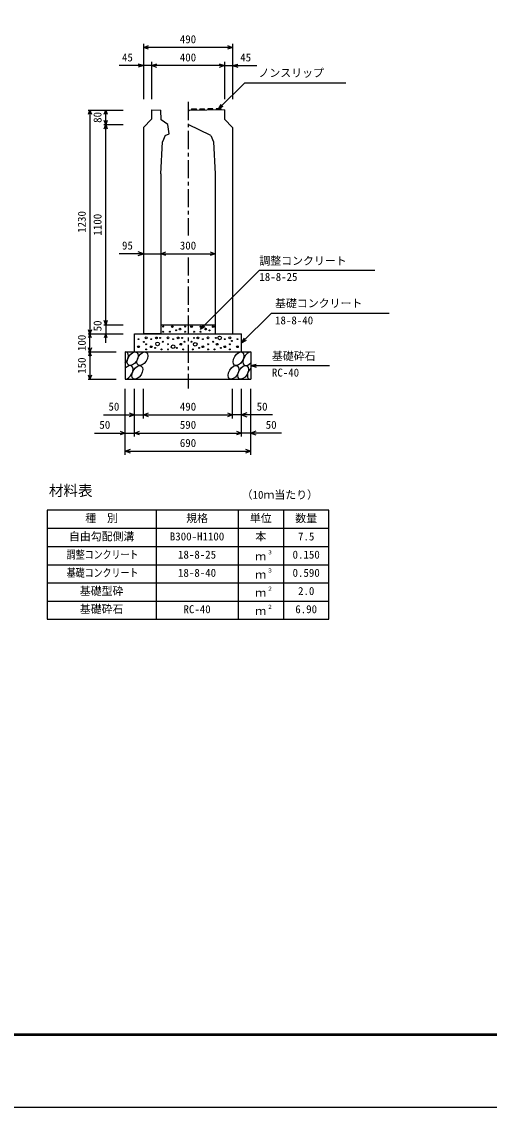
# Model space of a CAD drawing. Units: millimetres, scale not verified. Extents: x -16800 to 16800, y -5940 to 5940.
# Drawn here: x 9985 to 12557, y -5940 to 29 of the extents above; entities that cross this region are included whole.
import ezdxf
from ezdxf.enums import TextEntityAlignment as Align

# ---------------------------------------------------------------- set-up
doc = ezdxf.new("R2010")
doc.units = ezdxf.units.MM
doc.header["$LTSCALE"] = 20
doc.linetypes.add('CHAIN1', pattern=[8, 5, -1, 1, -1])
for name, color, linetype, lineweight in [('0-0_DIM', 7, 'Continuous', 25), ('0-1_Defpoints', 5, 'Continuous', 25), ('0-2_HATCH', 6, 'Continuous', 25), ('0-3_HYO', 3, 'Continuous', 25), ('0-4_HYO2', 4, 'Continuous', 25), ('0-5_OUTLINE', 3, 'Continuous', 25), ('0-6_TXT', 7, 'Continuous', 25), ('0-7_WAKU', 3, 'Continuous', 25)]:
    doc.layers.add(name, color=color, linetype=linetype, lineweight=lineweight)
doc.styles.add('ＭＳ ゴシック', font='')
doc.styles.get('ＭＳ ゴシック').set_extended_font_data('MS Gothic')

msp = doc.modelspace()

# ---------------------------------------------------------------- linework, layer by layer
at = {"layer": '0-0_DIM'}
for p, q in [((10654.89, -92.65), (10654.89, -396.41)), ((11144.89, -112.65), (10654.89, -112.65)), ((11144.89, -92.65), (11144.89, -396.41)), ((10654.89, -212.65), (10521.87, -212.65)), ((10654.89, -212.65), (10625.91, -204.89)), ((10654.89, -212.65), (10625.91, -220.41)), ((10699.89, -212.65), (10654.89, -212.65)), ((10699.89, -192.65), (10699.89, -396.41)), ((11099.89, -212.65), (10699.89, -212.65)), ((11099.89, -192.65), (11099.89, -396.41)), ((11099.89, -212.65), (11144.89, -212.65)), ((11144.89, -212.65), (11173.87, -204.89)), ((11144.89, -212.65), (11277.91, -212.65)), ((11144.89, -212.65), (11173.87, -220.41)), ((11067.95, -450.35), (11210.16, -308.14)), ((11767.05, -308.14), (11210.16, -308.14)), ((10350.8, -457.03), (10544.13, -457.03)), ((10360.8, -457.03), (10360.8, -1687.03)), ((10447.46, -537.03), (10447.46, -457.03)), ((11067.95, -450.35), (11082.95, -424.37)), ((11067.95, -450.35), (11093.93, -435.35)), ((10437.46, -537.03), (10544.13, -537.03)), ((10447.46, -1637.03), (10447.46, -537.03)), ((10655, -1247.03), (10521.98, -1247.03)), ((10655, -1247.03), (10750, -1247.03)), ((10750, -1247.03), (11050, -1247.03)), ((11358.65, -1573.38), (11195, -1737.03)), ((11358.65, -1573.38), (12005.53, -1573.38)), ((10437.46, -1637.03), (10544.13, -1637.03)), ((10447.46, -1637.03), (10447.46, -1687.03)), ((10968.01, -1662.03), (10983.01, -1636.05)), ((10968.01, -1662.03), (10993.99, -1647.03)), ((10350.8, -1687.03), (10544.13, -1687.03)), ((10360.8, -1787.03), (10360.8, -1687.03)), ((10447.46, -1737.03), (10447.46, -1687.03)), ((11195, -1737.03), (11210, -1711.05)), ((11195, -1737.03), (11220.98, -1722.03)), ((10350.8, -1787.03), (10505, -1787.03)), ((10360.8, -1787.03), (10360.8, -1937.03)), ((11245, -1862.03), (11273.98, -1854.27)), ((11245, -1862.03), (11678.31, -1862.03)), ((11245, -1862.03), (11273.98, -1869.79)), ((10350.8, -1937.03), (10505, -1937.03)), ((10555, -2352.54), (10555, -1990.2)), ((10605, -2252.54), (10605, -1990.2)), ((10655, -2152.54), (10655, -1990.2)), ((11145, -2152.54), (11145, -1990.2)), ((11195, -2252.54), (11195, -1990.2)), ((11245, -2352.54), (11245, -1990.2)), ((10435, -2132.54), (10655, -2132.54)), ((10655, -2132.54), (11145, -2132.54)), ((11365, -2132.54), (11145, -2132.54)), ((10385, -2232.54), (10605, -2232.54)), ((10605, -2232.54), (11195, -2232.54)), ((11415, -2232.54), (11195, -2232.54)), ((10555, -2332.54), (11245, -2332.54))]:
    msp.add_line(p, q, dxfattribs=at)
at = {"layer": '0-0_DIM', "linetype": 'CHAIN1'}
for p, q in [((10900, -411.73), (10900, -1147.03)), ((10900, -1267.03), (10900, -1987.03))]:
    msp.add_line(p, q, dxfattribs=at)
at = {"layer": '0-0_DIM'}
for points in [[(10683.08, -122.91), (10654.89, -112.65), (10683.08, -102.39)], [(11116.74, -102.38), (11144.93, -112.64), (11116.74, -122.9)], [(10728.12, -222.91), (10699.93, -212.65), (10728.12, -202.39)], [(11071.74, -202.39), (11099.93, -212.65), (11071.74, -222.91)], [(10352.59, -479.58), (10360.8, -457.03), (10369.01, -479.58)], [(10439.26, -479.58), (10447.46, -457.03), (10455.67, -479.58)], [(10455.67, -514.48), (10447.46, -537.03), (10439.26, -514.48)], [(10439.26, -559.58), (10447.46, -537.03), (10455.67, -559.58)], [(10626.81, -1257.29), (10655, -1247.03), (10626.81, -1236.77)], [(10778.19, -1257.29), (10750, -1247.03), (10778.19, -1236.77)], [(11021.88, -1236.77), (11050.08, -1247.03), (11021.88, -1257.29)], [(10968.01, -1662.03), (11292.47, -1337.57), (11926.82, -1337.57)], [(10369.01, -1664.48), (10360.8, -1687.03), (10352.59, -1664.48)], [(10455.67, -1614.48), (10447.46, -1637.03), (10439.26, -1614.48)], [(10369.01, -1709.58), (10360.8, -1687.03), (10352.59, -1709.58)], [(10455.67, -1709.58), (10447.46, -1687.03), (10439.26, -1709.58)], [(10369.01, -1764.48), (10360.8, -1787.03), (10352.59, -1764.48)], [(10369.01, -1809.58), (10360.8, -1787.03), (10352.59, -1809.58)], [(10369.01, -1914.48), (10360.8, -1937.03), (10352.59, -1914.48)], [(10576.81, -2122.28), (10605, -2132.54), (10576.81, -2142.81)], [(10683.19, -2142.81), (10655, -2132.54), (10683.19, -2122.28)], [(11116.81, -2122.28), (11145, -2132.54), (11116.81, -2142.81)], [(11223.19, -2122.28), (11195, -2132.54), (11223.19, -2142.81)], [(10526.81, -2222.28), (10555, -2232.54), (10526.81, -2242.81)], [(10633.19, -2242.81), (10605, -2232.54), (10633.19, -2222.28)], [(11166.81, -2222.28), (11195, -2232.54), (11166.81, -2242.81)], [(11273.19, -2222.28), (11245, -2232.54), (11273.19, -2242.81)], [(10583.19, -2342.81), (10555, -2332.54), (10583.19, -2322.28)], [(11216.81, -2322.28), (11245, -2332.54), (11216.81, -2342.81)]]:
    msp.add_lwpolyline(points, dxfattribs=at)
at = {"layer": '0-1_Defpoints'}
msp.add_lwpolyline([(0, -5940), (16800, -5940), (16800, 5940), (0, 5940)], close=True, dxfattribs=at)
at = {"layer": '0-2_HATCH'}
for p, q in [((10948, -458.05), (10946.45, -451.56)), ((10993, -457.6), (10991.45, -451.11)), ((11038, -457.15), (11036.45, -450.67)), ((11083, -456.7), (11081.45, -450.21))]:
    msp.add_line(p, q, dxfattribs=at)
for points in [[(10946.45, -451.56), (10919.45, -451.83), (10918, -458.35)], [(10991.45, -451.11), (10964.45, -451.38), (10963, -457.9)], [(11036.45, -450.67), (11009.45, -450.94), (11008, -457.45)], [(11081.45, -450.21), (11054.45, -450.49), (11053, -457)]]:
    msp.add_lwpolyline(points, dxfattribs=at)
for centre, radius in [((10763.97, -1647.72), 2.5), ((10813.88, -1647.72), 5), ((10834.9, -1667.85), 2.5), ((10855.93, -1660.85), 5), ((10883.97, -1647.72), 2.5), ((10919.13, -1648), 5), ((10969.04, -1648), 2.5), ((10997.08, -1661.13), 5), ((11018.11, -1668.14), 2.5), ((11039.13, -1648), 5), ((10627.79, -1716.85), 2.5), ((10657.55, -1731.77), 2.5), ((10669.97, -1708.98), 5), ((10698.01, -1716.85), 2.5), ((10726.04, -1709.85), 5), ((10747.07, -1709.85), 2.5), ((10761.09, -1730.86), 2.5), ((10763.97, -1675.73), 2.5), ((10789.97, -1708.98), 5), ((10799.86, -1675.73), 2.5), ((10818.01, -1716.85), 2.5), ((10846.04, -1709.85), 5), ((10867.07, -1709.85), 2.5), ((10881.09, -1730.86), 2.5), ((10883.97, -1675.73), 2.5), ((10918.91, -1730.86), 2.5), ((10932.93, -1709.85), 2.5), ((10933.15, -1676.01), 2.5), ((10953.96, -1709.85), 5), ((10969.04, -1676.01), 2.5), ((10981.99, -1716.85), 2.5), ((11010.03, -1708.98), 5), ((11038.91, -1730.86), 2.5), ((11052.93, -1709.85), 2.5), ((11073.96, -1709.85), 10), ((11101.99, -1716.85), 2.5), ((11130.03, -1708.98), 5), ((11141.37, -1726.54), 2.5), ((11171.61, -1716.85), 2.5), ((10627.79, -1758), 5), ((10669.97, -1744.87), 2.5), ((10669.97, -1772.88), 2.5), ((10698.01, -1758), 5), ((10719.03, -1765), 2.5), ((10732.58, -1742.86), 10), ((10754.08, -1772.88), 2.5), ((10789.97, -1744.87), 2.5), ((10789.97, -1772.88), 2.5), ((10818.01, -1758), 10), ((10839.03, -1765), 2.5), ((10860.06, -1744.87), 5), ((10874.08, -1772.88), 2.5), ((10925.92, -1772.88), 2.5), ((10939.94, -1744.87), 10), ((10960.97, -1765), 2.5), ((10981.99, -1758), 5), ((11010.03, -1744.87), 2.5), ((11010.03, -1772.88), 2.5), ((11045.92, -1772.88), 2.5), ((11059.94, -1744.87), 5), ((11080.97, -1765), 2.5), ((11101.99, -1758), 5), ((11130.03, -1744.87), 2.5), ((11130.03, -1772.88), 2.5), ((11171.61, -1758), 5)]:
    msp.add_circle(centre, radius, dxfattribs=at)
for centre, start_param, end_param in [((10542.64, -1824.55), 4.385593, 6.6745444), ((11231.14, -1824.55), 0.3357715, 4.4411806), ((10567.96, -1899.54), 3.5111464, 7.548991), ((11256.46, -1899.54), 1.2110787, 3.5658734)]:
    msp.add_ellipse(centre, major_axis=(21.81, 35.31), ratio=0.5792, start_param=start_param, end_param=end_param, dxfattribs=at)
for centre in [(10595.84, -1824.55), (10649.05, -1824.55), (11177.93, -1824.55), (10621.16, -1899.54), (11150.04, -1899.54), (11203.25, -1899.54)]:
    msp.add_ellipse(centre, major_axis=(21.81, 35.31), ratio=0.5792, dxfattribs=at)
at = {"layer": '0-3_HYO'}
for p, q in [((10725, -2656.49), (10725, -3256.49)), ((11175, -2656.49), (11175, -3256.49)), ((11425, -2656.49), (11425, -3256.49)), ((10125, -2756.49), (11675, -2756.49))]:
    msp.add_line(p, q, dxfattribs=at)
msp.add_lwpolyline([(10125, -3256.49), (11675, -3256.49), (11675, -2656.49), (10125, -2656.49)], close=True, dxfattribs=at)
at = {"layer": '0-4_HYO2'}
for p, q in [((10125, -2856.49), (11675, -2856.49)), ((10125, -2956.49), (11675, -2956.49)), ((10125, -3056.49), (11675, -3056.49)), ((10125, -3156.49), (11675, -3156.49))]:
    msp.add_line(p, q, dxfattribs=at)
at = {"layer": '0-5_OUTLINE'}
for p, q in [((10700, -456.53), (10750, -457.03)), ((10700, -456.53), (10700, -507.03)), ((11100, -456.53), (10906, -458.47)), ((11100, -456.53), (11100, -507.03)), ((10655, -552.03), (10700, -507.03)), ((10796.48, -586.89), (10789, -537.03)), ((11024.8, -597.03), (10900, -537.03)), ((11145, -552.03), (11100, -507.03)), ((10655, -552.03), (10655, -1687.03)), ((10775.14, -597.16), (10796.48, -586.89)), ((11145, -552.03), (11145, -1687.03)), ((10750, -807.03), (10760.5, -632.03)), ((10775.14, -597.16), (10760.5, -632.03)), ((11024.8, -597.03), (11039.5, -632.03)), ((11039.5, -632.03), (11050, -807.03)), ((10750, -807.03), (10750, -1687.03)), ((11050, -807.03), (11050, -1687.03)), ((10750, -1637.03), (11050, -1637.03)), ((10605, -1687.03), (11195, -1687.03)), ((10605, -1787.03), (10605, -1687.03)), ((10750, -1687.03), (10655, -1687.03)), ((11050, -1687.03), (11145, -1687.03)), ((11195, -1787.03), (11195, -1687.03)), ((10555, -1787.03), (11245, -1787.03)), ((10555, -1787.03), (10555, -1937.03)), ((11245, -1787.03), (11245, -1937.03)), ((10555, -1937.03), (11245, -1937.03))]:
    msp.add_line(p, q, dxfattribs=at)
for points in [[(10789, -537.03), (10753, -509.9), (10750, -457.03)], [(10900, -461.73), (10904.5, -461.73), (10906, -458.47)]]:
    msp.add_lwpolyline(points, dxfattribs=at)
at = {"layer": '0-7_WAKU', "lineweight": 50}
msp.add_lwpolyline([(400, -5540), (16400, -5540), (16400, 5540), (400, 5540)], close=True, dxfattribs=at)

# ---------------------------------------------------------------- texts
at = {"layer": '0-0_DIM', "style": 'ＭＳ ゴシック'}
for s, p in [('490', (10854.89, -102.65)), ('45', (10536.87, -202.65)), ('400', (10854.89, -202.65)), ('45', (11187.07, -202.65)), ('ノンスリップ', (11287.47, -287.96)), ('95', (10536.98, -1237.03)), ('300', (10855, -1237.03)), ('調整コンクリート', (11292.47, -1321.14)), ('18-8-25', (11292.47, -1409.42)), ('基礎コンクリート', (11378.65, -1554.64)), ('18-8-40', (11378.65, -1648.46)), ('基礎砕石', (11361.32, -1844.86)), ('RC-40', (11361.32, -1935.55)), ('50', (10462.56, -2122.54)), ('490', (10855, -2122.54)), ('50', (11277.44, -2122.54)), ('50', (10412.56, -2222.54)), ('590', (10855, -2222.54)), ('50', (11327.44, -2222.54)), ('690', (10855, -2322.54))]:
    msp.add_text(s, height=43.99, dxfattribs=at).set_placement(p, align=Align.BOTTOM_LEFT)
for s, p in [('80', (10437.46, -527.28)), ('1230', (10350.8, -1132.03)), ('1100', (10437.46, -1147.03)), ('50', (10437.46, -1673.7)), ('100', (10350.8, -1782.03)), ('150', (10350.8, -1907.03))]:
    msp.add_text(s, height=43.99, rotation=90, dxfattribs=at).set_placement(p, align=Align.BOTTOM_LEFT)
at = {"layer": '0-6_TXT', "style": 'ＭＳ ゴシック'}
for s, height, p in [('材料表', 58.65, (10135, -2596.49)), ('（10ｍ当たり）', 43.99, (11195, -2607.49)), ('種\u3000別', 43.99, (10335, -2736.49)), ('規格', 43.99, (10890, -2736.49)), ('単位', 43.99, (11240, -2736.49)), ('数量', 43.99, (11490, -2736.49)), ('自由勾配側溝', 43.99, (10245, -2836.49)), ('B300-H1100', 43.99, (10800, -2836.49)), ('本', 43.99, (11270, -2836.49)), ('7.5', 43.99, (11505, -2836.49)), ('18-8-25', 43.99, (10845, -2936.49)), ('ｍ', 43.99, (11270, -2946.49)), ('３', 21.99, (11335.54, -2906.12)), ('0.150', 43.99, (11475, -2936.49)), ('18-8-40', 43.99, (10845, -3036.49)), ('３', 21.99, (11335.54, -3006.12)), ('0.590', 43.99, (11475, -3036.49)), ('ｍ', 43.99, (11270, -3046.49)), ('基礎型砕', 43.99, (10305, -3136.49)), ('ｍ', 43.99, (11270, -3146.49)), ('２', 21.99, (11335.54, -3106.12)), ('2.0', 43.99, (11505, -3136.49)), ('基礎砕石', 43.99, (10305, -3236.49)), ('RC-40', 43.99, (10875, -3236.49)), ('ｍ', 43.99, (11270, -3246.49)), ('２', 21.99, (11335.54, -3206.12)), ('6.90', 43.99, (11490, -3236.49))]:
    msp.add_text(s, height=height, dxfattribs=at).set_placement(p, align=Align.BOTTOM_LEFT)
at = {"layer": '0-6_TXT', "style": 'ＭＳ ゴシック', "width": 0.8}
for s, p in [('調整コンクリート', (10233, -2936.49)), ('基礎コンクリート', (10233, -3036.49))]:
    msp.add_text(s, height=43.99, dxfattribs=at).set_placement(p, align=Align.BOTTOM_LEFT)

doc.saveas('drawing.dxf')
